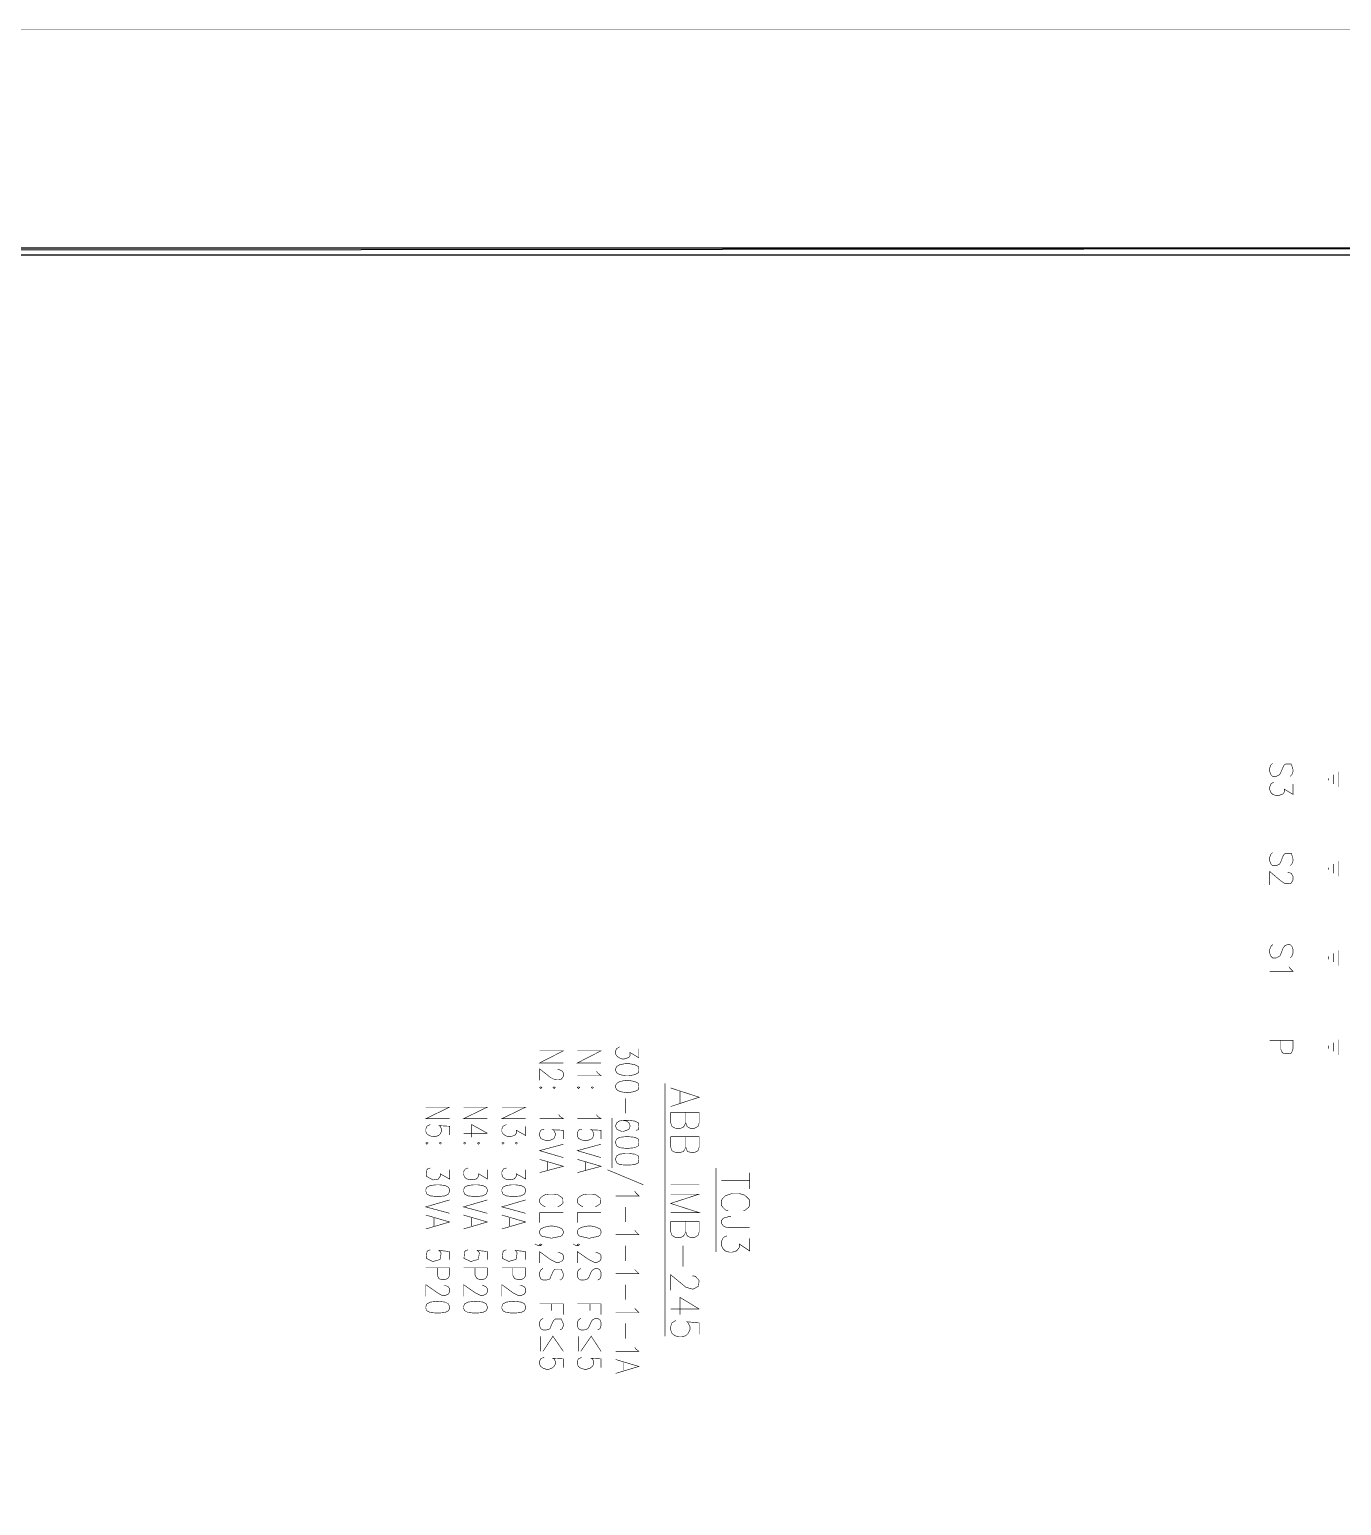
# Model space of a CAD drawing. Extents: x 0.1 to 11.6, y 0.2 to 16.4.
# Drawn here: x 7.71 to 9.594, y 14.244 to 16.364 of the extents above; entities that cross this region are included whole.
import ezdxf

# ---------------------------------------------------------------- set-up
doc = ezdxf.new("R2010")
doc.units = 0
doc.header["$MEASUREMENT"] = 0

msp = doc.modelspace()

# ---------------------------------------------------------------- linework, layer by layer
at = {"color": 0, "const_width": 0.000833}
for points in [[(0.125, 0.1875), (11.5667, 0.1875), (11.5667, 16.3633), (0.125, 16.3633), (0.125, 0.1875)], [(8.58501, 14.8708), (8.58415, 14.8742), (8.57915, 14.8767), (8.57086, 14.8783), (8.56581, 14.8783), (8.55751, 14.8767), (8.55333, 14.8742), (8.55165, 14.8708), (8.55165, 14.8683), (8.55333, 14.865), (8.55751, 14.8625), (8.56581, 14.8608), (8.57086, 14.8608), (8.57915, 14.8625), (8.58415, 14.865), (8.58501, 14.8683), (8.58501, 14.8708)], [(8.44586, 14.8442), (8.44417, 14.845), (8.44249, 14.8442), (8.44417, 14.8425), (8.44586, 14.8442)], [(8.465, 14.8442), (8.46332, 14.845), (8.46164, 14.8442), (8.46332, 14.8425), (8.465, 14.8442)], [(8.5, 14.8442), (8.49832, 14.845), (8.49669, 14.8442), (8.49832, 14.8425), (8.5, 14.8442)], [(8.52001, 14.8442), (8.51833, 14.845), (8.51665, 14.8442), (8.51833, 14.8425), (8.52001, 14.8442)], [(8.58501, 14.8467), (8.58415, 14.85), (8.57915, 14.8525), (8.57086, 14.8542), (8.56581, 14.8542), (8.55751, 14.8525), (8.55333, 14.85), (8.55165, 14.8467), (8.55165, 14.8442), (8.55333, 14.8408), (8.55751, 14.8383), (8.56581, 14.8367), (8.57086, 14.8367), (8.57915, 14.8383), (8.58415, 14.8408), (8.58501, 14.8442), (8.58501, 14.8467)], [(8.2825, 14.7642), (8.28082, 14.765), (8.27919, 14.7642), (8.28082, 14.7625), (8.2825, 14.7642)], [(8.30165, 14.7642), (8.30003, 14.765), (8.29833, 14.7642), (8.30003, 14.7625), (8.30165, 14.7642)], [(8.33664, 14.7642), (8.33501, 14.765), (8.33333, 14.7642), (8.33501, 14.7625), (8.33664, 14.7642)], [(8.35667, 14.7642), (8.35499, 14.765), (8.35335, 14.7642), (8.35499, 14.7625), (8.35667, 14.7642)], [(8.39165, 14.7642), (8.38997, 14.765), (8.38835, 14.7642), (8.38997, 14.7625), (8.39165, 14.7642)], [(8.41081, 14.7642), (8.40918, 14.765), (8.4075, 14.7642), (8.40918, 14.7625), (8.41081, 14.7642)], [(8.58501, 14.7667), (8.58415, 14.77), (8.57915, 14.7725), (8.57086, 14.7733), (8.56581, 14.7733), (8.55751, 14.7725), (8.55333, 14.77), (8.55165, 14.7667), (8.55165, 14.7642), (8.55333, 14.76), (8.55751, 14.7575), (8.56581, 14.7567), (8.57086, 14.7567), (8.57915, 14.7575), (8.58415, 14.76), (8.58501, 14.7642), (8.58501, 14.7667)], [(8.58501, 14.7417), (8.58415, 14.7458), (8.57915, 14.7483), (8.57086, 14.7492), (8.56581, 14.7492), (8.55751, 14.7483), (8.55333, 14.7458), (8.55165, 14.7417), (8.55165, 14.74), (8.55333, 14.7358), (8.55751, 14.7333), (8.56581, 14.7325), (8.57086, 14.7325), (8.57915, 14.7333), (8.58415, 14.7358), (8.58501, 14.74), (8.58501, 14.7417)], [(8.31332, 14.6975), (8.31168, 14.7008), (8.30664, 14.7033), (8.29833, 14.7042), (8.29417, 14.7042), (8.28581, 14.7033), (8.28082, 14.7008), (8.27919, 14.6975), (8.27919, 14.695), (8.28082, 14.6908), (8.28581, 14.6883), (8.29417, 14.6875), (8.29833, 14.6875), (8.30664, 14.6883), (8.31168, 14.6908), (8.31332, 14.695), (8.31332, 14.6975)], [(8.36751, 14.6975), (8.36583, 14.7008), (8.36083, 14.7033), (8.35335, 14.7042), (8.34831, 14.7042), (8.34, 14.7033), (8.33501, 14.7008), (8.33333, 14.6975), (8.33333, 14.695), (8.33501, 14.6908), (8.34, 14.6883), (8.34831, 14.6875), (8.35335, 14.6875), (8.36083, 14.6883), (8.36583, 14.6908), (8.36751, 14.695), (8.36751, 14.6975)], [(8.42253, 14.6975), (8.42085, 14.7008), (8.41585, 14.7033), (8.4075, 14.7042), (8.4025, 14.7042), (8.39501, 14.7033), (8.38997, 14.7008), (8.38835, 14.6975), (8.38835, 14.695), (8.38997, 14.6908), (8.39501, 14.6883), (8.4025, 14.6875), (8.4075, 14.6875), (8.41585, 14.6883), (8.42085, 14.6908), (8.42253, 14.695), (8.42253, 14.6975)], [(8.47667, 14.6375), (8.47499, 14.6408), (8.47, 14.6433), (8.46164, 14.645), (8.45751, 14.645), (8.44917, 14.6433), (8.44417, 14.6408), (8.44249, 14.6375), (8.44249, 14.635), (8.44417, 14.6317), (8.44624, 14.6303), (8.45958, 14.6275), (8.47288, 14.6303), (8.47499, 14.6317), (8.47667, 14.635), (8.47667, 14.6375)], [(8.53082, 14.6375), (8.52919, 14.6408), (8.52414, 14.6433), (8.51665, 14.645), (8.51167, 14.645), (8.50331, 14.6433), (8.49832, 14.6408), (8.49669, 14.6375), (8.49669, 14.635), (8.49832, 14.6317), (8.50043, 14.6303), (8.51372, 14.6274), (8.52701, 14.6303), (8.52919, 14.6317), (8.53082, 14.635), (8.53082, 14.6375)], [(8.31332, 14.5292), (8.31168, 14.5333), (8.30664, 14.5358), (8.29833, 14.5367), (8.29417, 14.5367), (8.28581, 14.5358), (8.28082, 14.5333), (8.27919, 14.5292), (8.27919, 14.5267), (8.28082, 14.5233), (8.28581, 14.5208), (8.29417, 14.52), (8.29833, 14.52), (8.30664, 14.5208), (8.31168, 14.5233), (8.31332, 14.5267), (8.31332, 14.5292)], [(8.36751, 14.5292), (8.36583, 14.5333), (8.36083, 14.5358), (8.35335, 14.5367), (8.34831, 14.5367), (8.34, 14.5358), (8.33501, 14.5333), (8.33333, 14.5292), (8.33333, 14.5267), (8.33501, 14.5233), (8.34, 14.5208), (8.34831, 14.52), (8.35335, 14.52), (8.36083, 14.5208), (8.36583, 14.5233), (8.36751, 14.5267), (8.36751, 14.5292)], [(8.42247, 14.5292), (8.42085, 14.5333), (8.41585, 14.5358), (8.4075, 14.5367), (8.4025, 14.5367), (8.39501, 14.5358), (8.38997, 14.5333), (8.38835, 14.5292), (8.38835, 14.5267), (8.38997, 14.5233), (8.39501, 14.5208), (8.4025, 14.52), (8.4075, 14.52), (8.41585, 14.5208), (8.42085, 14.5233), (8.42247, 14.5267), (8.42247, 14.5292)]]:
    msp.add_lwpolyline(points, close=True, dxfattribs=at)
at = {"color": 0}
for points in [[(11.3, 16.05), (0.401693, 16.04), (0.391656, 16.05)], [(11.29, 16.04), (11.3, 16.05), (0.401693, 16.04)]]:
    msp.add_lwpolyline(points, close=True, dxfattribs=at)
at = {"color": 0, "const_width": 0.000833}
for points in [[(9.52001, 15.2908), (9.52251, 15.2933), (9.52414, 15.2975), (9.52436, 15.2999), (9.52186, 15.3085), (9.51346, 15.3087), (9.51167, 15.3075), (9.50999, 15.3042), (9.50667, 15.2967), (9.50499, 15.2933), (9.50331, 15.2925), (9.5, 15.2908), (9.49501, 15.2908), (9.49251, 15.2933), (9.49083, 15.2975), (9.49083, 15.3033), (9.49251, 15.3075), (9.49501, 15.31)], [(9.57497, 15.2883), (9.57497, 15.285)], [(9.58251, 15.2933), (9.58251, 15.28)], [(9.59, 15.2975), (9.59, 15.2758)], [(9.52414, 15.28), (9.52414, 15.265), (9.51167, 15.2725), (9.51167, 15.2683), (9.50999, 15.2658), (9.50831, 15.265), (9.50331, 15.2633), (9.5, 15.2633), (9.49501, 15.265), (9.49251, 15.2675), (9.49083, 15.2717), (9.49083, 15.2758), (9.49251, 15.28), (9.49333, 15.2808), (9.49664, 15.2825)], [(9.52001, 15.1625), (9.52251, 15.165), (9.52414, 15.1692), (9.52436, 15.1714), (9.52192, 15.1803), (9.51346, 15.1804), (9.51167, 15.1792), (9.50999, 15.1767), (9.50667, 15.1683), (9.50499, 15.165), (9.50331, 15.1642), (9.5, 15.1625), (9.49501, 15.1625), (9.49251, 15.165), (9.49083, 15.1692), (9.49083, 15.175), (9.49251, 15.1792), (9.49501, 15.1817)], [(9.57497, 15.16), (9.57497, 15.1567)], [(9.58251, 15.165), (9.58251, 15.1517)], [(9.59, 15.1692), (9.59, 15.1475)], [(9.51665, 15.1525), (9.51833, 15.1525), (9.52165, 15.1517), (9.52251, 15.15), (9.52414, 15.1475), (9.52414, 15.1417), (9.52251, 15.1392), (9.52165, 15.1375), (9.51833, 15.1367), (9.51497, 15.1367), (9.51167, 15.1375), (9.50667, 15.1408), (9.49083, 15.1542), (9.49083, 15.135)], [(9.52001, 15.03), (9.52251, 15.0325), (9.52414, 15.0367), (9.52414, 15.0425), (9.52251, 15.0467), (9.52001, 15.0492), (9.51665, 15.0492), (9.51335, 15.0483), (9.51167, 15.0467), (9.50999, 15.0442), (9.50667, 15.0358), (9.50499, 15.0325), (9.50331, 15.0317), (9.5, 15.03), (9.49501, 15.03), (9.49251, 15.0325), (9.49083, 15.0367), (9.49083, 15.0425), (9.49251, 15.0467), (9.49501, 15.0492)], [(9.57497, 15.0325), (9.57497, 15.0283)], [(9.58251, 15.0367), (9.58251, 15.0242)], [(9.59, 15.0408), (9.59, 15.0192)], [(9.51833, 15.0175), (9.52001, 15.015), (9.52414, 15.0108), (9.49083, 15.0108)], [(9.49083, 14.9117), (9.52414, 14.9117), (9.52414, 14.8992), (9.52251, 14.895), (9.52165, 14.8933), (9.51833, 14.8925), (9.51335, 14.8925), (9.50999, 14.8933), (9.50836, 14.895), (9.50667, 14.8992), (9.50667, 14.9117)], [(9.57497, 14.9042), (9.57497, 14.9)], [(9.58251, 14.9083), (9.58251, 14.8958)], [(9.59, 14.9125), (9.59, 14.8908)], [(8.44249, 14.8967), (8.47667, 14.8967), (8.44249, 14.8792), (8.47667, 14.8792)], [(8.49669, 14.8967), (8.53082, 14.8967), (8.49669, 14.8792), (8.53082, 14.8792)], [(8.58501, 14.9), (8.58501, 14.8867), (8.57249, 14.8942), (8.57249, 14.89), (8.57086, 14.8875), (8.56917, 14.8867), (8.56418, 14.885), (8.56082, 14.885), (8.55664, 14.8867), (8.55333, 14.8892), (8.55165, 14.8925), (8.55165, 14.8967), (8.55333, 14.9), (8.55501, 14.9008), (8.55751, 14.9025)], [(8.46832, 14.87), (8.47, 14.87), (8.47331, 14.8683), (8.47499, 14.8675), (8.47667, 14.865), (8.47667, 14.86), (8.47499, 14.8575), (8.47331, 14.8558), (8.47, 14.855), (8.46669, 14.855), (8.46332, 14.8558), (8.45833, 14.8583), (8.44249, 14.8708), (8.44249, 14.8542)], [(8.52414, 14.8675), (8.52582, 14.865), (8.53082, 14.8608), (8.49669, 14.8608)], [(8.6225, 14.85), (8.6225, 14.4867)], [(8.63081, 14.8433), (8.67165, 14.83), (8.63081, 14.8167)], [(8.56581, 14.8283), (8.56581, 14.8067)], [(8.64415, 14.8383), (8.64415, 14.8217)], [(8.27919, 14.8158), (8.31332, 14.8158), (8.27919, 14.7992), (8.31332, 14.7992)], [(8.33333, 14.8158), (8.36751, 14.8158), (8.33333, 14.7992), (8.36751, 14.7992)], [(8.38835, 14.8158), (8.42253, 14.8158), (8.38835, 14.7992), (8.42253, 14.7992)], [(8.47, 14.805), (8.47168, 14.8025), (8.47667, 14.7992), (8.44249, 14.7992)], [(8.52414, 14.805), (8.52582, 14.8025), (8.53082, 14.7992), (8.49669, 14.7992)], [(8.54665, 14.8), (8.54665, 14.7283)], [(8.63081, 14.8083), (8.67165, 14.8083), (8.67165, 14.7933), (8.66997, 14.7883), (8.66749, 14.7867), (8.66417, 14.785), (8.66, 14.785), (8.65582, 14.7867), (8.65419, 14.7883), (8.6525, 14.7933), (8.6525, 14.8083)], [(8.6525, 14.7933), (8.65001, 14.7883), (8.64833, 14.7867), (8.64415, 14.785), (8.63835, 14.785), (8.63499, 14.7867), (8.63249, 14.7883), (8.63081, 14.7933), (8.63081, 14.8083)], [(8.31332, 14.7758), (8.31332, 14.7883), (8.29833, 14.7892), (8.30003, 14.7883), (8.30165, 14.7842), (8.30165, 14.7808), (8.30003, 14.7775), (8.29747, 14.775), (8.29249, 14.7733), (8.28917, 14.7733), (8.28418, 14.775), (8.28082, 14.7775), (8.27919, 14.7808), (8.27919, 14.7842), (8.28082, 14.7883), (8.2825, 14.7892), (8.28581, 14.7908)], [(8.36751, 14.7783), (8.33333, 14.7783)], [(8.36751, 14.7783), (8.345, 14.7908), (8.345, 14.7725)], [(8.42253, 14.7883), (8.42253, 14.775), (8.40918, 14.7825), (8.40918, 14.7783), (8.4075, 14.7758), (8.40582, 14.775), (8.40082, 14.7733), (8.39751, 14.7733), (8.39333, 14.775), (8.38997, 14.7775), (8.38835, 14.7808), (8.38835, 14.7842), (8.38997, 14.7883), (8.39165, 14.7892), (8.39501, 14.7908)], [(8.47667, 14.77), (8.47667, 14.7825), (8.46164, 14.7833), (8.46332, 14.7825), (8.465, 14.7783), (8.465, 14.775), (8.46332, 14.7708), (8.46001, 14.7692), (8.45583, 14.7675), (8.45247, 14.7675), (8.44749, 14.7692), (8.44417, 14.7708), (8.44249, 14.775), (8.44249, 14.7783), (8.44417, 14.7825), (8.44586, 14.7833), (8.44917, 14.7842)], [(8.53082, 14.77), (8.53082, 14.7825), (8.51665, 14.7833), (8.51833, 14.7825), (8.52001, 14.7783), (8.52001, 14.775), (8.51833, 14.7708), (8.51497, 14.7692), (8.50999, 14.7675), (8.50667, 14.7675), (8.50168, 14.7692), (8.49832, 14.7708), (8.49669, 14.775), (8.49669, 14.7783), (8.49832, 14.7825), (8.5, 14.7833), (8.50331, 14.7842)], [(8.58083, 14.7825), (8.58415, 14.7833), (8.58501, 14.7867), (8.58501, 14.7892), (8.58415, 14.7933), (8.57915, 14.7958), (8.57086, 14.7967), (8.5625, 14.7967), (8.55664, 14.7958), (8.55333, 14.7933), (8.55165, 14.7892), (8.55165, 14.7883), (8.55333, 14.7842), (8.55664, 14.7825), (8.56082, 14.7808), (8.5625, 14.7808), (8.56749, 14.7825), (8.57086, 14.7842), (8.57249, 14.7883), (8.57249, 14.7892), (8.57086, 14.7933), (8.56749, 14.7958), (8.5625, 14.7967)], [(8.47667, 14.7625), (8.44249, 14.7533), (8.47667, 14.7433)], [(8.53082, 14.7625), (8.49669, 14.7533), (8.53082, 14.7433)], [(8.63081, 14.7733), (8.67165, 14.7733), (8.67165, 14.7583), (8.66997, 14.7533), (8.66749, 14.7517), (8.66417, 14.7508), (8.66, 14.7508), (8.65582, 14.7517), (8.65419, 14.7533), (8.6525, 14.7583), (8.6525, 14.7733)], [(8.6525, 14.7583), (8.65001, 14.7533), (8.64833, 14.7517), (8.64415, 14.7508), (8.63835, 14.7508), (8.63499, 14.7517), (8.63249, 14.7533), (8.63081, 14.7583), (8.63081, 14.7733)], [(8.44249, 14.7408), (8.47667, 14.7308), (8.44249, 14.7217)], [(8.45415, 14.7375), (8.45415, 14.725)], [(8.49669, 14.7408), (8.53082, 14.7308), (8.49669, 14.7217)], [(8.50836, 14.7375), (8.50836, 14.725)], [(8.31332, 14.7258), (8.31332, 14.7125), (8.30003, 14.72), (8.30003, 14.7167), (8.29833, 14.7142), (8.29747, 14.7125), (8.29249, 14.7117), (8.28956, 14.7112), (8.27989, 14.7165), (8.28076, 14.726), (8.2825, 14.7275), (8.28581, 14.7283)], [(8.36751, 14.7258), (8.36751, 14.7125), (8.35499, 14.72), (8.35499, 14.7167), (8.35335, 14.7142), (8.35167, 14.7125), (8.34668, 14.7117), (8.34332, 14.7117), (8.33832, 14.7125), (8.33501, 14.715), (8.33333, 14.7192), (8.33333, 14.7225), (8.33501, 14.7258), (8.33664, 14.7275), (8.34, 14.7283)], [(8.42253, 14.7258), (8.42253, 14.7125), (8.40918, 14.72), (8.40918, 14.7167), (8.4075, 14.7142), (8.40582, 14.7125), (8.40082, 14.7117), (8.39751, 14.7117), (8.39333, 14.7125), (8.38997, 14.715), (8.38835, 14.7192), (8.38835, 14.7225), (8.38997, 14.7258), (8.39165, 14.7275), (8.39501, 14.7283)], [(8.59169, 14.7042), (8.53999, 14.7258)], [(8.69586, 14.7283), (8.69586, 14.6075)], [(8.74414, 14.7217), (8.74414, 14.6983)], [(8.57915, 14.695), (8.58083, 14.6925), (8.58501, 14.6883), (8.55165, 14.6883)], [(8.67165, 14.7042), (8.63081, 14.7042)], [(8.74414, 14.71), (8.70335, 14.71)], [(8.31332, 14.6825), (8.27919, 14.6725), (8.31332, 14.6633)], [(8.36751, 14.6825), (8.33333, 14.6725), (8.36751, 14.6633)], [(8.42253, 14.6825), (8.38835, 14.6725), (8.42253, 14.6633)], [(8.46832, 14.6725), (8.47168, 14.6742), (8.47499, 14.6767), (8.47607, 14.6779), (8.47581, 14.6849), (8.46967, 14.6894), (8.46832, 14.69), (8.46332, 14.6908), (8.45583, 14.6908), (8.45085, 14.69), (8.44749, 14.6883), (8.44417, 14.6858), (8.44249, 14.6833), (8.44249, 14.6792), (8.44417, 14.6767), (8.44749, 14.6742), (8.45085, 14.6725)], [(8.52251, 14.6725), (8.52582, 14.6742), (8.52919, 14.6767), (8.53028, 14.6779), (8.52994, 14.6849), (8.52382, 14.6894), (8.52251, 14.69), (8.51833, 14.6908), (8.50999, 14.6908), (8.50499, 14.69), (8.50168, 14.6883), (8.49832, 14.6858), (8.49669, 14.6833), (8.49669, 14.6792), (8.49832, 14.6767), (8.50168, 14.6742), (8.50499, 14.6725)], [(8.56581, 14.6725), (8.56581, 14.6508)], [(8.63081, 14.6908), (8.67165, 14.6908), (8.63081, 14.6775), (8.67165, 14.6642), (8.63081, 14.6642)], [(8.73503, 14.6667), (8.73833, 14.6683), (8.74251, 14.6717), (8.74382, 14.6738), (8.74382, 14.6828), (8.73708, 14.6893), (8.73503, 14.69), (8.72917, 14.6917), (8.71918, 14.6917), (8.71332, 14.69), (8.70915, 14.6883), (8.70583, 14.685), (8.70335, 14.6817), (8.70335, 14.675), (8.70583, 14.6717), (8.70915, 14.6683), (8.71332, 14.6667)], [(8.27919, 14.6608), (8.31332, 14.6508), (8.27919, 14.6408)], [(8.29085, 14.6567), (8.29085, 14.645)], [(8.33333, 14.6608), (8.36751, 14.6508), (8.33333, 14.6408)], [(8.345, 14.6567), (8.345, 14.645)], [(8.38835, 14.6608), (8.42253, 14.6508), (8.38835, 14.6408)], [(8.39914, 14.6567), (8.39914, 14.645)], [(8.47667, 14.6642), (8.44249, 14.6642), (8.44249, 14.65)], [(8.53082, 14.6642), (8.49669, 14.6642), (8.49669, 14.65)], [(8.63081, 14.6517), (8.67165, 14.6517), (8.67165, 14.6367), (8.66997, 14.6317), (8.66749, 14.63), (8.66417, 14.6283), (8.66, 14.6283), (8.65582, 14.63), (8.65419, 14.6317), (8.6525, 14.6367), (8.6525, 14.6517)], [(8.6525, 14.6367), (8.65001, 14.6317), (8.64833, 14.63), (8.64415, 14.6283), (8.63835, 14.6283), (8.63499, 14.63), (8.63249, 14.6317), (8.63081, 14.6367), (8.63081, 14.6517)], [(8.74414, 14.6425), (8.71332, 14.6425), (8.70751, 14.6442), (8.70583, 14.6458), (8.70335, 14.6492), (8.70335, 14.6525), (8.70583, 14.6558), (8.70751, 14.6567), (8.71332, 14.6583), (8.7175, 14.6583)], [(8.57915, 14.6392), (8.58083, 14.6367), (8.58501, 14.6325), (8.55165, 14.6325)], [(8.74414, 14.6275), (8.74414, 14.6092), (8.72917, 14.6192), (8.72917, 14.6142), (8.72667, 14.6108), (8.72499, 14.6092), (8.71918, 14.6075), (8.715, 14.6075), (8.70915, 14.6092), (8.70583, 14.6125), (8.70335, 14.6175), (8.70335, 14.6225), (8.70583, 14.6275), (8.70751, 14.6292), (8.71164, 14.6308)], [(8.31332, 14.5967), (8.31332, 14.6083), (8.29833, 14.61), (8.30003, 14.6083), (8.30117, 14.6061), (8.29969, 14.5969), (8.28922, 14.594), (8.27979, 14.5987), (8.28082, 14.6081), (8.2825, 14.61), (8.28581, 14.6108)], [(8.36751, 14.5967), (8.36751, 14.6083), (8.35335, 14.61), (8.35499, 14.6083), (8.35612, 14.6063), (8.3546, 14.5971), (8.34381, 14.594), (8.33399, 14.5986), (8.33496, 14.6081), (8.33664, 14.61), (8.34, 14.6108)], [(8.42253, 14.5967), (8.42253, 14.6083), (8.4075, 14.61), (8.40918, 14.6083), (8.41032, 14.6063), (8.40881, 14.5971), (8.39833, 14.5942), (8.38889, 14.5987), (8.38997, 14.6081), (8.39165, 14.61), (8.39501, 14.6108)], [(8.44417, 14.6167), (8.44249, 14.6183), (8.44417, 14.6192), (8.44586, 14.6183), (8.44417, 14.6167), (8.44081, 14.6167), (8.4375, 14.6183), (8.43582, 14.6192)], [(8.46832, 14.6075), (8.47, 14.6075), (8.47331, 14.6058), (8.47499, 14.605), (8.47667, 14.6025), (8.47667, 14.5975), (8.47499, 14.595), (8.47331, 14.5942), (8.47, 14.5925), (8.46669, 14.5925), (8.45833, 14.5967), (8.44249, 14.6083), (8.44249, 14.5917)], [(8.49832, 14.6167), (8.49669, 14.6183), (8.49832, 14.6192), (8.5, 14.6183), (8.49832, 14.6167), (8.49501, 14.6167), (8.49251, 14.6183), (8.49083, 14.6192)], [(8.52251, 14.6075), (8.52414, 14.6075), (8.5275, 14.6058), (8.52919, 14.605), (8.53082, 14.6025), (8.53082, 14.5975), (8.52919, 14.595), (8.5275, 14.5942), (8.52414, 14.5925), (8.52165, 14.5925), (8.51335, 14.5967), (8.49669, 14.6083), (8.49669, 14.5917)], [(8.56581, 14.6167), (8.56581, 14.595)], [(8.64833, 14.6167), (8.64833, 14.5867)], [(8.27919, 14.585), (8.31332, 14.585), (8.31332, 14.5742), (8.31168, 14.5708), (8.31, 14.5692), (8.30664, 14.5683), (8.30165, 14.5683), (8.29833, 14.5692), (8.29747, 14.5708), (8.29585, 14.5742), (8.29585, 14.585)], [(8.33333, 14.585), (8.36751, 14.585), (8.36751, 14.5742), (8.36583, 14.5708), (8.36415, 14.5692), (8.36083, 14.5683), (8.35667, 14.5683), (8.35335, 14.5692), (8.35167, 14.5708), (8.34999, 14.5742), (8.34999, 14.585)], [(8.38835, 14.585), (8.42253, 14.585), (8.42253, 14.5742), (8.42085, 14.5708), (8.41917, 14.5692), (8.41585, 14.5683), (8.41081, 14.5683), (8.4075, 14.5692), (8.40582, 14.5708), (8.40419, 14.5742), (8.40419, 14.585)], [(8.47168, 14.5675), (8.47499, 14.5692), (8.47667, 14.5733), (8.477, 14.5754), (8.47374, 14.5831), (8.46517, 14.5831), (8.46332, 14.5817), (8.46164, 14.5792), (8.45833, 14.5717), (8.45751, 14.5692), (8.45583, 14.5683), (8.45247, 14.5675), (8.44749, 14.5675), (8.44417, 14.5692), (8.44249, 14.5733), (8.44249, 14.5783), (8.44417, 14.5817), (8.44749, 14.5842)], [(8.52582, 14.5675), (8.52919, 14.5692), (8.53082, 14.5733), (8.53082, 14.5783), (8.52919, 14.5817), (8.52582, 14.5842), (8.52251, 14.5842), (8.52001, 14.5825), (8.51833, 14.5817), (8.51665, 14.5792), (8.51335, 14.5717), (8.51167, 14.5692), (8.50999, 14.5683), (8.50667, 14.5675), (8.50168, 14.5675), (8.49832, 14.5692), (8.49669, 14.5733), (8.49669, 14.5783), (8.49832, 14.5817), (8.50168, 14.5842)], [(8.57915, 14.5825), (8.58501, 14.5767), (8.55165, 14.5767)], [(8.66168, 14.5733), (8.66417, 14.5733), (8.66629, 14.5726), (8.67165, 14.5668), (8.67057, 14.5585), (8.66276, 14.5542), (8.65256, 14.5571), (8.65001, 14.5592), (8.63081, 14.575), (8.63081, 14.5525)], [(8.30501, 14.56), (8.30664, 14.56), (8.31, 14.5583), (8.31168, 14.5575), (8.31332, 14.555), (8.31332, 14.55), (8.31168, 14.5475), (8.31, 14.5467), (8.30664, 14.545), (8.30333, 14.545), (8.30003, 14.5467), (8.29585, 14.5492), (8.27919, 14.5608), (8.27919, 14.5442)], [(8.35997, 14.56), (8.36083, 14.56), (8.36415, 14.5583), (8.36583, 14.5575), (8.36751, 14.555), (8.36751, 14.55), (8.36583, 14.5475), (8.36415, 14.5467), (8.36083, 14.545), (8.35835, 14.545), (8.34999, 14.5492), (8.33333, 14.5608), (8.33333, 14.5442)], [(8.41417, 14.56), (8.41585, 14.56), (8.42085, 14.5575), (8.42247, 14.555), (8.42247, 14.55), (8.42085, 14.5475), (8.41585, 14.545), (8.41249, 14.545), (8.40419, 14.5492), (8.38835, 14.5608), (8.38835, 14.5442)], [(8.56581, 14.5608), (8.56581, 14.5392)], [(8.44249, 14.5333), (8.47667, 14.5333), (8.47667, 14.5175)], [(8.46001, 14.5333), (8.46001, 14.5233)], [(8.49669, 14.5333), (8.53082, 14.5333), (8.53082, 14.5175)], [(8.51497, 14.5333), (8.51497, 14.5233)], [(8.57915, 14.5267), (8.58501, 14.5208), (8.55165, 14.5208)], [(8.67165, 14.5258), (8.63081, 14.5258)], [(8.67165, 14.5258), (8.64415, 14.5425), (8.64415, 14.5175)], [(8.47168, 14.4958), (8.47499, 14.4975), (8.47667, 14.5017), (8.477, 14.5038), (8.47374, 14.5114), (8.46517, 14.5114), (8.46332, 14.51), (8.46164, 14.5075), (8.45833, 14.5), (8.45751, 14.4975), (8.45583, 14.4967), (8.45247, 14.4958), (8.44749, 14.4958), (8.44417, 14.4975), (8.44249, 14.5017), (8.44249, 14.5067), (8.44417, 14.51), (8.44749, 14.5125)], [(8.52582, 14.4958), (8.52919, 14.4975), (8.53082, 14.5017), (8.53082, 14.5067), (8.52919, 14.51), (8.52582, 14.5125), (8.52251, 14.5125), (8.52001, 14.5108), (8.51833, 14.51), (8.51665, 14.5075), (8.51335, 14.5), (8.51167, 14.4975), (8.50999, 14.4967), (8.50667, 14.4958), (8.50168, 14.4958), (8.49832, 14.4975), (8.49669, 14.5017), (8.49669, 14.5067), (8.49832, 14.51), (8.50168, 14.5125)], [(8.56581, 14.505), (8.56581, 14.4833)], [(8.67165, 14.4892), (8.67165, 14.5058), (8.65419, 14.5075), (8.65582, 14.5058), (8.65831, 14.5008), (8.65831, 14.4958), (8.65582, 14.4908), (8.6525, 14.4875), (8.64665, 14.4858), (8.64253, 14.4858), (8.63667, 14.4875), (8.63249, 14.4908), (8.63081, 14.4958), (8.63081, 14.5008), (8.63249, 14.5058), (8.63499, 14.5075), (8.63835, 14.5092)], [(8.44417, 14.4867), (8.44417, 14.465)], [(8.47667, 14.465), (8.46164, 14.4867), (8.44749, 14.465)], [(8.49832, 14.4867), (8.49832, 14.465)], [(8.53082, 14.465), (8.51665, 14.4867), (8.50168, 14.465)], [(8.57915, 14.4708), (8.58083, 14.4683), (8.58501, 14.465), (8.55165, 14.465)], [(8.47667, 14.4417), (8.47667, 14.4542), (8.46164, 14.455), (8.46332, 14.4542), (8.465, 14.4508), (8.465, 14.4467), (8.46332, 14.4433), (8.46001, 14.4408), (8.45583, 14.4392), (8.45247, 14.4392), (8.44749, 14.4408), (8.44417, 14.4433), (8.44249, 14.4467), (8.44249, 14.4508), (8.44417, 14.4542), (8.44586, 14.455), (8.44917, 14.4567)], [(8.53082, 14.4417), (8.53082, 14.4542), (8.51665, 14.455), (8.51833, 14.4542), (8.52001, 14.4508), (8.52001, 14.4467), (8.51833, 14.4433), (8.51497, 14.4408), (8.50999, 14.4392), (8.50667, 14.4392), (8.50168, 14.4408), (8.49832, 14.4433), (8.49669, 14.4467), (8.49669, 14.4508), (8.49832, 14.4542), (8.5, 14.455), (8.50331, 14.4567)], [(8.55165, 14.4533), (8.58501, 14.4433), (8.55165, 14.4333)], [(8.5625, 14.4492), (8.5625, 14.4375)]]:
    msp.add_lwpolyline(points, dxfattribs=at)

doc.saveas('drawing.dxf')
